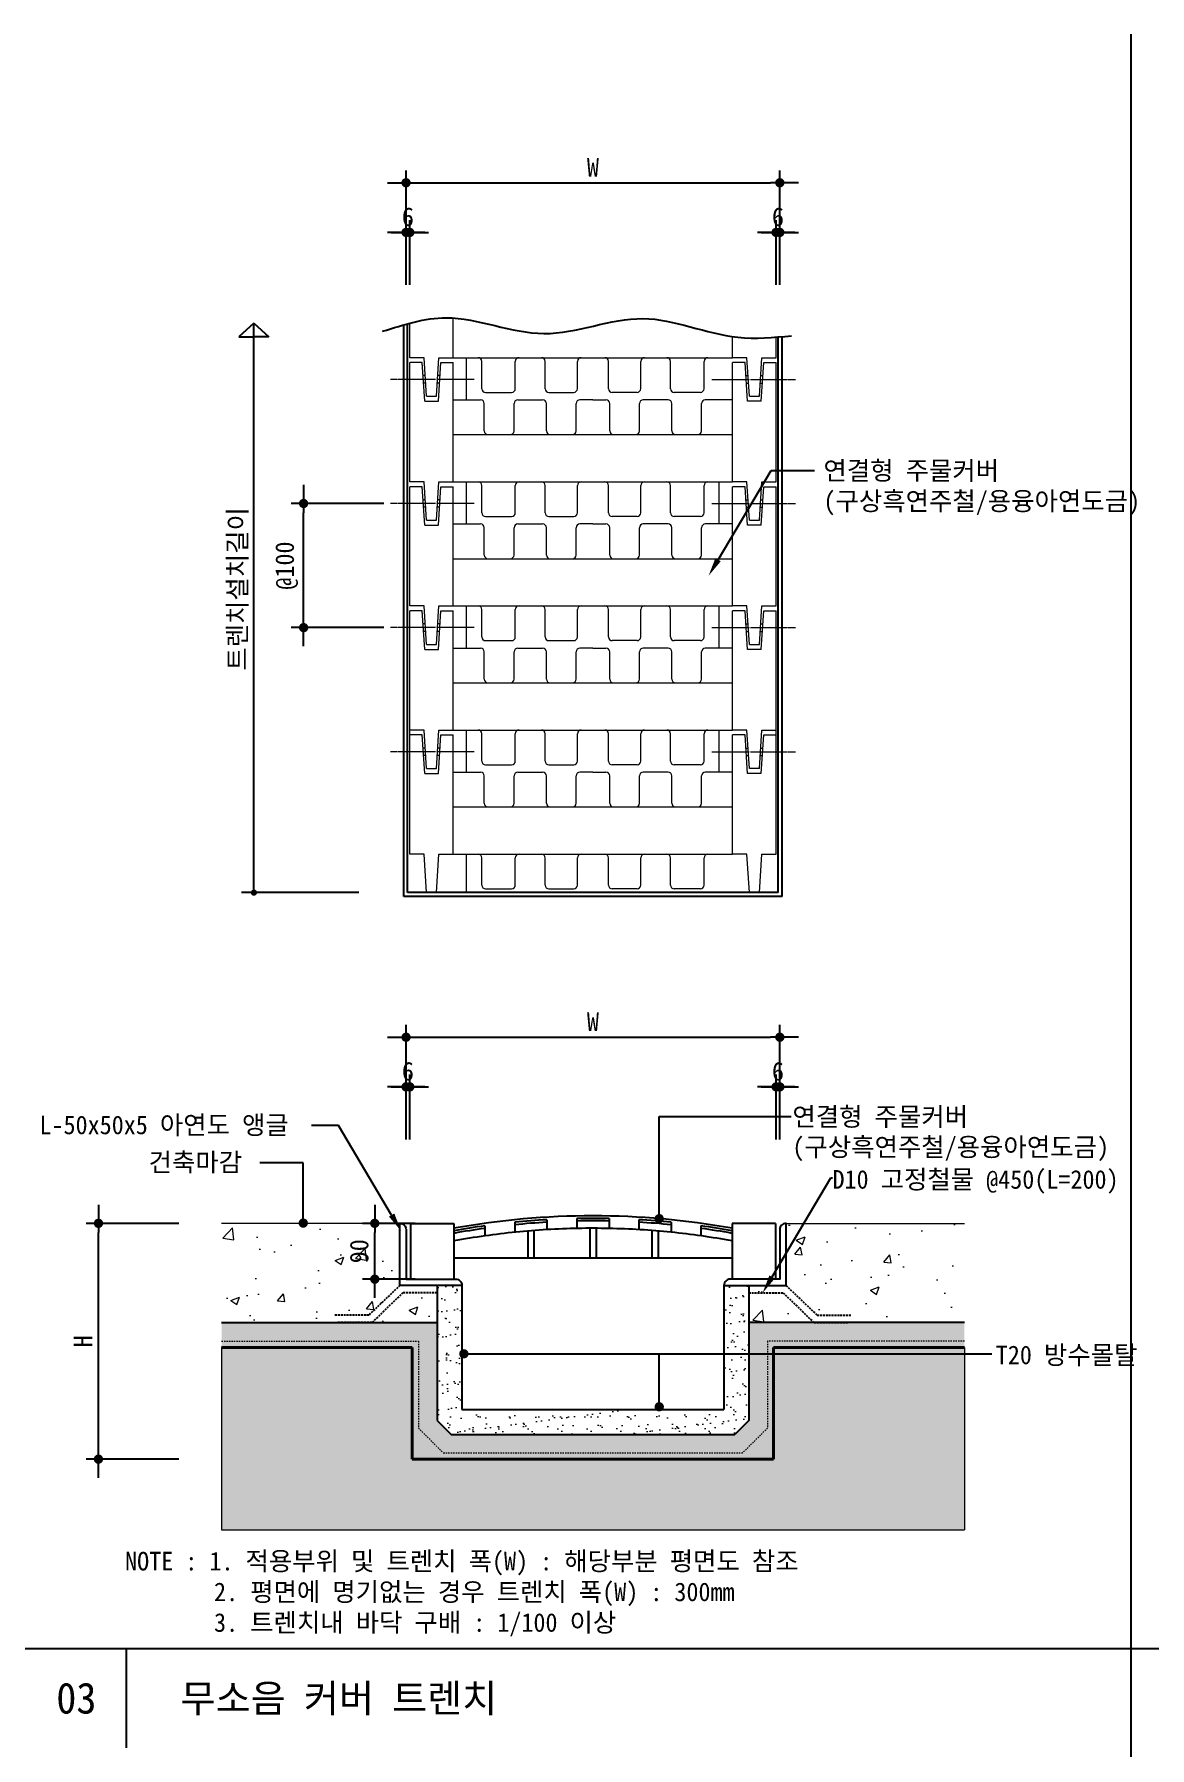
# Model space of a CAD drawing. Header units: millimetres. Extents: x 209 to 75467, y 6568 to 12199.
# Drawn here: x 3930 to 5726, y 9438 to 12199 of the extents above; entities that cross this region are included whole.
import ezdxf
from ezdxf.enums import TextEntityAlignment as Align

# ---------------------------------------------------------------- set-up
doc = ezdxf.new("R2010")
doc.units = ezdxf.units.MM
doc.header["$MEASUREMENT"] = 0
for name, pattern in [('CEN', [62, 60, -1, 0, -1]), ('HID', [2, 1.1, -0.9]), ('HIDDEN2', [0.1875, 0.125, -0.0625])]:
    doc.linetypes.add(name, pattern=pattern)
doc.layers.get('0').update_dxf_attribs({"linetype": 'CONTINUOUS'})
for name, color, linetype, lineweight in [('A-CNTL', 1, 'CEN', 15), ('A-CONC-LIN1', 2, 'CONTINUOUS', 40), ('A-CONC-LIN2', 7, 'CONTINUOUS', 25), ('A-CUTL', 7, 'CONTINUOUS', 25), ('A-DIMS', 7, 'CONTINUOUS', 25), ('A-ELEV-LIN2', 7, 'CONTINUOUS', 25), ('A-ELEV-LIN3', 8, 'CONTINUOUS', 18), ('A-MKXS-LEAD', 7, 'CONTINUOUS', 25), ('A-MKXS-TEXT1', 3, 'CONTINUOUS', 25), ('A-XXXX-FIN1', 255, 'CONTINUOUS', 18), ('A-XXXX-FIN3', 4, 'CONTINUOUS', 25), ('A-XXXX-HATC', 8, 'CONTINUOUS', 18), ('A-XXXX-STL', 3, 'CONTINUOUS', 25), ('A-XXXX-SYMB', 7, 'CONTINUOUS', 25), ('A-XXXX-WAT1', 9, 'HID', 20)]:
    doc.layers.add(name, color=color, linetype=linetype, lineweight=lineweight)
doc.layers.add('A-XXXX-NPLT', color=144, linetype='CONTINUOUS', lineweight=0, plot=False)
for name, color, linetype in [('A-XXXX-SOLD', 252, 'CONTINUOUS'), ('CA-ANNO-TEXT', 3, 'CONTINUOUS'), ('TABL', 7, 'CONTINUOUS')]:
    doc.layers.add(name, color=color, linetype=linetype)
doc.styles.add('HY울릉도L', font='H2GTRE.TTF')
doc.styles.add('돋움체', font='')
doc.styles.get('돋움체').set_extended_font_data('DotumChe')
doc.dimstyles.new('CDIM', dxfattribs={"dimtxt": 3, "dimasz": 1.5, "dimexe": 2, "dimexo": 1, "dimgap": 1, "dimtad": 1, "dimdec": 0, "dimrnd": 0.5, "dimzin": 0, "dimdsep": 32, "dimlunit": 6, "dimtxsty": 'HY울릉도L', "dimblk1": '_CIDOT', "dimblk2": '_CIDOT', "dimsah": 1, "dimcen": 5.5, "dimclrd": 2, "dimclre": 2, "dimclrt": 7, "dimadec": 0, "dimazin": 0, "dimtfac": 1, "dimtdec": 0, "dimtix": 1, "dimtmove": 2, "dimatfit": 1, "dimldrblk": '_CIDOT', "dimfxl": 1, "dimtolj": 1, "dimtzin": 0, "dimlwd": -1, "dimarcsym": 0})
pattern_1 = [(50, (-20018.76, 15099.33), (143.45204, -12.55043), [15, -165]), (355, (-20018.76, 15099.33), (-27.7503, 150.4384), [12, -132]), (100.45144, (-20006.8, 15098.28), (115.7018, 137.888), [12.748, -140.2284]), (46.1842, (-20018.76, 15139.33), (213.4483, -33.1039), [22.5, -247.5]), (96.6356, (-20000.97, 15136.57), (186.9324, 194.8237), [19.122, -210.3428]), (351.1842, (-20018.76, 15139.33), (186.9324, 194.8237), [18, -198]), (21, (-19998.76, 15129.33), (119.3814, -80.5238), [15, -165]), (326, (-19998.76, 15129.33), (48.6631, 145.03), [12, -132]), (71.45144, (-19988.81, 15122.62), (168.0445, 64.5062), [12.748, -140.2284]), (37.5, (-20018.76, 15099.327), (2.43197, 66.57877), [0, -130.4, 0, -134, 0, -132.5]), (7.5, (-20018.76, 15099.33), (52.6139, 78.88234), [0, -76.4, 0, -127.4, 0, -50.5]), (327.5, (-20063.36, 15099.327), (106.76449, -4.51097), [0, -50, 0, -156, 0, -207]), (317.5, (-20083.36, 15099.33), (116.63723, 20.021), [0, -65, 0, -103.6, 0, -147])]

# ---------------------------------------------------------------- blocks, each defined once
blk = doc.blocks.new('_CIDOT')
at = {"color": 0, "linetype": 'ByBlock'}
blk.add_line((2, 0), (-1, 0), dxfattribs=at)
at = {"color": 0, "linetype": 'ByBlock', "const_width": 0.5}
blk.add_lwpolyline([(-0.25, 0, 1), (0.25, 0, 1)], format="xyb", close=True, dxfattribs=at)
blk = doc.blocks.new('*D50')
at = {"layer": 'A-DIMS', "lineweight": -2, "transparency": 16777216}
for p, q in [((4528.7, 10418.1), (4528.7, 10522.7)), ((4534.7, 10418.1), (4534.7, 10522.7))]:
    blk.add_line(p, q, dxfattribs=at)
at = {"layer": 'A-DIMS', "transparency": 16777216}
for p, q in [((4513.7, 10502.7), (4498.7, 10502.7)), ((4528.7, 10502.7), (4534.7, 10502.7)), ((4549.7, 10502.7), (4564.7, 10502.7))]:
    blk.add_line(p, q, dxfattribs=at)
at = {"layer": 'A-DIMS', "transparency": 16777216, "xscale": 15, "yscale": 15, "zscale": 15, "rotation": 180}
blk.add_blockref('_CIDOT', (4534.7, 10502.7), dxfattribs=at)
at = {"layer": 'A-DIMS', "transparency": 16777216, "xscale": 15, "yscale": 15, "zscale": 15}
blk.add_blockref('_CIDOT', (4528.7, 10502.7), dxfattribs=at)
at = {"layer": 'A-DIMS', "color": 3, "transparency": 16777216, "insert": (4531.7, 10527.7), "char_height": 30, "attachment_point": 5, "style": '돋움체'}
blk.add_mtext('\\A1;6', dxfattribs=at)
blk = doc.blocks.new('*D51')
at = {"layer": 'A-DIMS', "lineweight": -2, "transparency": 16777216}
for p, q in [((4528.7, 10418.1), (4528.7, 10602.7)), ((5130.7, 10418.1), (5130.7, 10602.7))]:
    blk.add_line(p, q, dxfattribs=at)
at = {"layer": 'A-DIMS', "transparency": 16777216}
blk.add_line((4543.7, 10582.7), (5115.7, 10582.7), dxfattribs=at)
at = {"layer": 'A-DIMS', "transparency": 16777216, "xscale": 15, "yscale": 15, "zscale": 15, "rotation": 180}
blk.add_blockref('_CIDOT', (4528.7, 10582.7), dxfattribs=at)
at = {"layer": 'A-DIMS', "transparency": 16777216, "xscale": 15, "yscale": 15, "zscale": 15}
blk.add_blockref('_CIDOT', (5130.7, 10582.7), dxfattribs=at)
at = {"layer": 'A-DIMS', "color": 3, "transparency": 16777216, "insert": (4829.7, 10607.7), "char_height": 30, "attachment_point": 5, "style": '돋움체'}
blk.add_mtext('\\A1;W', dxfattribs=at)
blk = doc.blocks.new('*D52')
at = {"layer": 'A-DIMS', "lineweight": -2, "transparency": 16777216}
for p, q in [((5124.7, 10418.1), (5124.7, 10522.7)), ((5130.7, 10418.1), (5130.7, 10522.7))]:
    blk.add_line(p, q, dxfattribs=at)
at = {"layer": 'A-DIMS', "transparency": 16777216}
for p, q in [((5109.7, 10502.7), (5094.7, 10502.7)), ((5124.7, 10502.7), (5130.7, 10502.7)), ((5145.7, 10502.7), (5160.7, 10502.7))]:
    blk.add_line(p, q, dxfattribs=at)
at = {"layer": 'A-DIMS', "transparency": 16777216, "xscale": 15, "yscale": 15, "zscale": 15, "rotation": 180}
blk.add_blockref('_CIDOT', (5130.7, 10502.7), dxfattribs=at)
at = {"layer": 'A-DIMS', "transparency": 16777216, "xscale": 15, "yscale": 15, "zscale": 15}
blk.add_blockref('_CIDOT', (5124.7, 10502.7), dxfattribs=at)
at = {"layer": 'A-DIMS', "color": 3, "transparency": 16777216, "insert": (5127.7, 10527.7), "char_height": 30, "attachment_point": 5, "style": '돋움체'}
blk.add_mtext('\\A1;6', dxfattribs=at)
blk = doc.blocks.new('*D53')
at = {"layer": 'A-DIMS', "lineweight": -2, "transparency": 16777216}
for p, q in [((4162.5, 10282.8), (4013.3, 10282.8)), ((4162.5, 9902.8), (4013.3, 9902.8))]:
    blk.add_line(p, q, dxfattribs=at)
at = {"layer": 'A-DIMS', "transparency": 16777216}
blk.add_line((4033.3, 9917.8), (4033.3, 10267.8), dxfattribs=at)
at = {"layer": 'A-DIMS', "transparency": 16777216, "xscale": 15, "yscale": 15, "zscale": 15}
for p, rotation in [((4033.3, 10282.8), 90), ((4033.3, 9902.8), 270)]:
    blk.add_blockref('_CIDOT', p, dxfattribs=dict(at, rotation=rotation))
at = {"layer": 'A-DIMS', "color": 3, "transparency": 16777216, "insert": (4008.3, 10092.8), "char_height": 30, "attachment_point": 5, "rotation": 90, "style": '돋움체'}
blk.add_mtext('\\A1;H', dxfattribs=at)
blk = doc.blocks.new('*D54')
at = {"layer": 'A-DIMS', "transparency": 16777216}
for p, q in [((4513.7, 11879.5), (4498.7, 11879.5)), ((4528.7, 11879.5), (4534.7, 11879.5)), ((4549.7, 11879.5), (4564.7, 11879.5))]:
    blk.add_line(p, q, dxfattribs=at)
at = {"layer": 'A-DIMS', "lineweight": -2, "transparency": 16777216}
for p, q in [((4528.7, 11794.9), (4528.7, 11899.5)), ((4534.7, 11794.9), (4534.7, 11899.5))]:
    blk.add_line(p, q, dxfattribs=at)
at = {"layer": 'A-DIMS', "transparency": 16777216, "xscale": 15, "yscale": 15, "zscale": 15, "rotation": 180}
blk.add_blockref('_CIDOT', (4534.7, 11879.5), dxfattribs=at)
at = {"layer": 'A-DIMS', "transparency": 16777216, "xscale": 15, "yscale": 15, "zscale": 15}
blk.add_blockref('_CIDOT', (4528.7, 11879.5), dxfattribs=at)
at = {"layer": 'A-DIMS', "color": 3, "transparency": 16777216, "insert": (4531.7, 11904.6), "char_height": 30, "attachment_point": 5, "style": '돋움체'}
blk.add_mtext('\\A1;6', dxfattribs=at)
blk = doc.blocks.new('*D55')
at = {"layer": 'A-DIMS', "lineweight": -2, "transparency": 16777216}
for p, q in [((4528.7, 11794.9), (4528.7, 11979.5)), ((5130.7, 11794.9), (5130.7, 11979.5))]:
    blk.add_line(p, q, dxfattribs=at)
at = {"layer": 'A-DIMS', "transparency": 16777216}
blk.add_line((4543.7, 11959.5), (5115.7, 11959.5), dxfattribs=at)
at = {"layer": 'A-DIMS', "transparency": 16777216, "xscale": 15, "yscale": 15, "zscale": 15, "rotation": 180}
blk.add_blockref('_CIDOT', (4528.7, 11959.5), dxfattribs=at)
at = {"layer": 'A-DIMS', "transparency": 16777216, "xscale": 15, "yscale": 15, "zscale": 15}
blk.add_blockref('_CIDOT', (5130.7, 11959.5), dxfattribs=at)
at = {"layer": 'A-DIMS', "color": 3, "transparency": 16777216, "insert": (4829.7, 11984.6), "char_height": 30, "attachment_point": 5, "style": '돋움체'}
blk.add_mtext('\\A1;W', dxfattribs=at)
blk = doc.blocks.new('*D56')
at = {"layer": 'A-DIMS', "transparency": 16777216}
for p, q in [((5109.7, 11879.5), (5094.7, 11879.5)), ((5124.7, 11879.5), (5130.7, 11879.5)), ((5145.7, 11879.5), (5160.7, 11879.5))]:
    blk.add_line(p, q, dxfattribs=at)
at = {"layer": 'A-DIMS', "lineweight": -2, "transparency": 16777216}
for p, q in [((5124.7, 11794.9), (5124.7, 11899.5)), ((5130.7, 11794.9), (5130.7, 11899.5))]:
    blk.add_line(p, q, dxfattribs=at)
at = {"layer": 'A-DIMS', "transparency": 16777216, "xscale": 15, "yscale": 15, "zscale": 15, "rotation": 180}
blk.add_blockref('_CIDOT', (5130.7, 11879.5), dxfattribs=at)
at = {"layer": 'A-DIMS', "transparency": 16777216, "xscale": 15, "yscale": 15, "zscale": 15}
blk.add_blockref('_CIDOT', (5124.7, 11879.5), dxfattribs=at)
at = {"layer": 'A-DIMS', "color": 3, "transparency": 16777216, "insert": (5127.7, 11904.6), "char_height": 30, "attachment_point": 5, "style": '돋움체'}
blk.add_mtext('\\A1;6', dxfattribs=at)
blk = doc.blocks.new('*D57')
at = {"layer": 'A-DIMS', "lineweight": -2, "transparency": 16777216}
for p, q in [((4492.9, 11442.7), (4343.7, 11442.7)), ((4492.9, 11242.7), (4343.7, 11242.7))]:
    blk.add_line(p, q, dxfattribs=at)
at = {"layer": 'A-DIMS', "transparency": 16777216}
blk.add_line((4363.7, 11257.7), (4363.7, 11427.7), dxfattribs=at)
at = {"layer": 'A-DIMS', "transparency": 16777216, "xscale": 15, "yscale": 15, "zscale": 15}
for p, rotation in [((4363.7, 11442.7), 90), ((4363.7, 11242.7), 270)]:
    blk.add_blockref('_CIDOT', p, dxfattribs=dict(at, rotation=rotation))
at = {"layer": 'A-DIMS', "color": 3, "transparency": 16777216, "insert": (4336.4, 11342.7), "char_height": 30, "attachment_point": 5, "rotation": 90, "style": '돋움체'}
blk.add_mtext('\\A1;@100', dxfattribs=at)
blk = doc.blocks.new('_DOT')
at = {"color": 0, "linetype": 'ByBlock'}
blk.add_line((-0.5, 0), (-1, 0), dxfattribs=at)
at = {"color": 0, "linetype": 'ByBlock', "const_width": 0.5}
blk.add_lwpolyline([(-0.25, 0, 1), (0.25, 0, 1)], format="xyb", close=True, dxfattribs=at)
blk = doc.blocks.new('*D58')
at = {"layer": 'A-DIMS', "lineweight": -2, "transparency": 16777216}
for p, q in [((4543.4, 10282.8), (4458.3, 10282.8)), ((4543.4, 10192.8), (4458.3, 10192.8))]:
    blk.add_line(p, q, dxfattribs=at)
at = {"layer": 'A-DIMS', "transparency": 16777216}
blk.add_line((4478.3, 10207.8), (4478.3, 10267.8), dxfattribs=at)
at = {"layer": 'A-DIMS', "transparency": 16777216, "xscale": 15, "yscale": 15, "zscale": 15}
for p, rotation in [((4478.3, 10282.8), 90), ((4478.3, 10192.8), 270)]:
    blk.add_blockref('_CIDOT', p, dxfattribs=dict(at, rotation=rotation))
at = {"layer": 'A-DIMS', "color": 3, "transparency": 16777216, "insert": (4453.3, 10237.8), "char_height": 30, "attachment_point": 5, "rotation": 90, "style": '돋움체'}
blk.add_mtext('\\A1;90', dxfattribs=at)

msp = doc.modelspace()

# ---------------------------------------------------------------- hatches: boundary and pattern name
at = {"layer": 'A-XXXX-HATC', "ltscale": 2}
h = msp.add_hatch(dxfattribs=at)
h.set_pattern_fill('AR-CONC', color=256, scale=20)
h.set_pattern_definition(pattern_1)
h.paths.add_polyline_path([(4231.5, 10282.8), (4231.5, 10122.8), (4578.7, 10122.8), (4578.7, 10182.8), (4518.7, 10182.8), (4518.7, 10282.8)])
h = msp.add_hatch(dxfattribs=at)
h.set_pattern_fill('AR-CONC', color=256, scale=20)
h.set_pattern_definition(pattern_1)
h.paths.add_polyline_path([(5427.9, 10282.8), (5427.9, 10122.8), (5080.7, 10122.8), (5080.7, 10182.8), (5140.7, 10182.8), (5140.7, 10282.8)])
at = {"layer": 'A-XXXX-HATC', "linetype": 'ByBlock'}
h = msp.add_hatch(dxfattribs=at)
h.set_pattern_fill('AR-SAND', color=256, scale=0.6, style=0)
h.set_pattern_definition([(37.5, (-341821.61, 117003.315), (-0.9600188, 29.3647942), [0, -23.1648, 0, -25.908, 0, -24.765]), (7.5, (-341821.61, 117003.315), (26.971397, 43.009506), [0, -12.4968, 0, -20.8788, 0, -8.001]), (327.5, (-341840.354, 117003.315), (47.4595422, 0.086231), [0, -7.62, 0, -27.432, 0, -35.814]), (317.5, (-341840.354, 117003.315), (45.813387, 13.3757594), [0, -3.81, 0, -17.9832, 0, -20.574])])
h.paths.add_polyline_path([(4578.7, 10182.8), (4618.7, 10182.8), (4618.7, 9982.8), (5040.7, 9982.8), (5040.7, 10182.8), (5080.7, 10182.8), (5080.7, 9965.2), (5058.3, 9942.8), (4601.2, 9942.8), (4578.7, 9965.2)])
h = msp.add_hatch(dxfattribs=at)
h.set_pattern_fill('AR-SAND', color=256, scale=0.6, style=0)
h.set_pattern_definition([(37.5, (-342426.45, 117003.315), (-0.9600188, 29.3647942), [0, -23.1648, 0, -25.908, 0, -24.765]), (7.5, (-342426.45, 117003.315), (26.971397, 43.009506), [0, -12.4968, 0, -20.8788, 0, -8.001]), (327.5, (-342445.194, 117003.315), (47.4595422, 0.086231), [0, -7.62, 0, -27.432, 0, -35.814]), (317.5, (-342445.194, 117003.315), (45.813387, 13.3757594), [0, -3.81, 0, -17.9832, 0, -20.574])])
h.paths.add_polyline_path([(5427.9, 10082.8), (5427.9, 10122.8), (5080.7, 10122.8), (5080.7, 9965.2), (5058.3, 9942.8), (4601.2, 9942.8), (4578.7, 9965.2), (4578.7, 10122.8), (4231.5, 10122.8), (4231.5, 10082.8), (4538.7, 10082.8), (4538.7, 9902.8), (5120.7, 9902.8), (5120.7, 10082.8)])
at = {"layer": 'A-XXXX-SOLD'}
msp.add_hatch(color=256, dxfattribs=at).paths.add_polyline_path([(5120.7, 10082.8), (5120.7, 9902.8), (4538.7, 9902.8), (4538.7, 10082.8), (4231.5, 10082.8), (4231.5, 9788.8), (5427.9, 9788.8), (5427.9, 10082.8)])

# ---------------------------------------------------------------- linework, layer by layer
at = {"layer": 'A-CNTL'}
for p, q in [((4638.3, 11642.7), (4503.5, 11642.7)), ((5021.2, 11642.7), (5156, 11642.7)), ((4638.3, 11442.7), (4503.5, 11442.7)), ((5021.2, 11442.7), (5156, 11442.7)), ((4638.3, 11242.7), (4503.5, 11242.7)), ((5021.2, 11242.7), (5156, 11242.7)), ((4638.3, 11042.7), (4503.5, 11042.7)), ((5021.2, 11042.7), (5156, 11042.7))]:
    msp.add_line(p, q, dxfattribs=at)
at = {"layer": 'A-CONC-LIN1'}
for p, q in [((4231.5, 10082.8), (4538.7, 10082.8)), ((4538.7, 10082.8), (4538.7, 9902.8)), ((5427.9, 10082.8), (5120.7, 10082.8)), ((5120.7, 10082.8), (5120.7, 9902.8)), ((4538.7, 9902.8), (5120.7, 9902.8))]:
    msp.add_line(p, q, dxfattribs=at)
at = {"layer": 'A-CONC-LIN2'}
for p, q in [((4578.7, 10182.8), (4578.7, 9965.2)), ((5080.7, 10182.8), (5080.7, 9965.2)), ((4231.5, 10122.8), (4578.7, 10122.8)), ((5427.9, 10122.8), (5080.7, 10122.8)), ((4578.7, 9965.2), (4601.2, 9942.8)), ((4601.2, 9942.8), (5058.3, 9942.8)), ((5080.7, 9965.2), (5058.3, 9942.8))]:
    msp.add_line(p, q, dxfattribs=at)
at = {"layer": 'A-CUTL', "ltscale": 2}
msp.add_spline([(4490.9, 11720.2), (4593.1, 11741.9), (4750.6, 11716.6), (4910.1, 11740.7), (5062.9, 11710.6), (5149.4, 11713)], degree=3, dxfattribs=at)
at = {"layer": 'A-DIMS'}
for p, q in [((4283.7, 11733.3), (4259.6, 11711.4)), ((4259.6, 11711.4), (4283.7, 11711.4)), ((4283.7, 10825.7), (4283.7, 11733.3)), ((4283.7, 11733.3), (4307.7, 11711.4)), ((4307.7, 11711.4), (4283.7, 11711.4)), ((4452.9, 10815.7), (4263.7, 10815.7))]:
    msp.add_line(p, q, dxfattribs=at)
at = {"layer": 'A-ELEV-LIN2'}
for p, q in [((4525.2, 10809.7), (4525.2, 11730.7)), ((4531.2, 10815.7), (4531.2, 11732.4)), ((5128.2, 10815.7), (5128.2, 11711.1)), ((5134.2, 10809.7), (5134.2, 11711.6)), ((5134.2, 10809.7), (4525.2, 10809.7)), ((5128.2, 10815.7), (4531.2, 10815.7))]:
    msp.add_line(p, q, dxfattribs=at)
at = {"layer": 'A-ELEV-LIN3'}
for p, q in [((4604.7, 11677.7), (4604.7, 11741.5)), ((4534.7, 11677.7), (4534.7, 11733.3)), ((5054.7, 11677.7), (5054.7, 11711.6)), ((5124.7, 11677.7), (5124.7, 11710.8)), ((4557.7, 11677.7), (4534.7, 11677.7)), ((4534.7, 11477.7), (4534.7, 11669.7)), ((4554.7, 11669.7), (4534.7, 11669.7)), ((4558.7, 11607.7), (4554.7, 11669.7)), ((4561.7, 11615.7), (4557.7, 11677.7)), ((4577.7, 11615.7), (4581.7, 11677.7)), ((4580.7, 11607.7), (4584.7, 11669.7)), ((4581.7, 11677.7), (4604.7, 11677.7)), ((4584.7, 11669.7), (4604.7, 11669.7)), ((4604.7, 11677.7), (5054.7, 11677.7)), ((4604.7, 11477.7), (4604.7, 11669.7)), ((4626.2, 11609.7), (4626.2, 11677.7)), ((4650.7, 11627.7), (4650.7, 11671.7)), ((4704.7, 11627.7), (4704.7, 11671.7)), ((4752.7, 11627.7), (4752.7, 11671.7)), ((4804.7, 11627.7), (4804.7, 11671.7)), ((4854.7, 11627.7), (4854.7, 11671.7)), ((4906.7, 11627.7), (4906.7, 11671.7)), ((4954.7, 11627.7), (4954.7, 11671.7)), ((5008.7, 11627.7), (5008.7, 11671.7)), ((5077.7, 11677.7), (5054.7, 11677.7)), ((5054.7, 11477.7), (5054.7, 11669.7)), ((5074.7, 11669.7), (5054.7, 11669.7)), ((5078.7, 11607.7), (5074.7, 11669.7)), ((5081.7, 11615.7), (5077.7, 11677.7)), ((5097.7, 11615.7), (5101.7, 11677.7)), ((5100.7, 11607.7), (5104.7, 11669.7)), ((5101.7, 11677.7), (5124.7, 11677.7)), ((5104.7, 11669.7), (5124.7, 11669.7)), ((5124.7, 11477.7), (5124.7, 11669.7)), ((4559.6, 11648.7), (4556.1, 11648.7)), ((4560.4, 11636.7), (4556.9, 11636.7)), ((4582.6, 11636.7), (4579.1, 11636.7)), ((4583.4, 11648.7), (4579.9, 11648.7)), ((5076.1, 11648.7), (5079.6, 11648.7)), ((5076.9, 11636.7), (5080.4, 11636.7)), ((5099.1, 11636.7), (5102.6, 11636.7)), ((5099.9, 11648.7), (5103.4, 11648.7)), ((4558.7, 11607.7), (4580.7, 11607.7)), ((4561.7, 11615.7), (4577.7, 11615.7)), ((4604.7, 11609.7), (4648.7, 11609.7)), ((4654.7, 11559.7), (4654.7, 11603.7)), ((4656.7, 11621.7), (4698.7, 11621.7)), ((4702.7, 11559.7), (4702.7, 11603.7)), ((4708.7, 11609.7), (4748.7, 11609.7)), ((4754.7, 11559.7), (4754.7, 11603.7)), ((4758.7, 11621.7), (4798.7, 11621.7)), ((4802.7, 11559.7), (4802.7, 11603.7)), ((4829.7, 11609.7), (4808.7, 11609.7)), ((4829.7, 11609.7), (4850.7, 11609.7)), ((4856.7, 11559.7), (4856.7, 11603.7)), ((4900.7, 11621.7), (4860.7, 11621.7)), ((4904.7, 11559.7), (4904.7, 11603.7)), ((4950.7, 11609.7), (4910.7, 11609.7)), ((4956.7, 11559.7), (4956.7, 11603.7)), ((5002.7, 11621.7), (4960.7, 11621.7)), ((5004.7, 11559.7), (5004.7, 11603.7)), ((5054.7, 11609.7), (5010.7, 11609.7)), ((5100.7, 11607.7), (5078.7, 11607.7)), ((5081.7, 11615.7), (5097.7, 11615.7)), ((4604.7, 11553.7), (5054.7, 11553.7)), ((4557.7, 11477.7), (4534.7, 11477.7)), ((4554.7, 11469.7), (4534.7, 11469.7)), ((4534.7, 11277.7), (4534.7, 11469.7)), ((4558.7, 11407.7), (4554.7, 11469.7)), ((4561.7, 11415.7), (4557.7, 11477.7)), ((4577.7, 11415.7), (4581.7, 11477.7)), ((4580.7, 11407.7), (4584.7, 11469.7)), ((4581.7, 11477.7), (4604.7, 11477.7)), ((4584.7, 11469.7), (4604.7, 11469.7)), ((4604.7, 11477.7), (5054.7, 11477.7)), ((4604.7, 11277.7), (4604.7, 11469.7)), ((4626.2, 11409.7), (4626.2, 11477.7)), ((4650.7, 11427.7), (4650.7, 11471.7)), ((4704.7, 11427.7), (4704.7, 11471.7)), ((4752.7, 11427.7), (4752.7, 11471.7)), ((4804.7, 11427.7), (4804.7, 11471.7)), ((4854.7, 11427.7), (4854.7, 11471.7)), ((4906.7, 11427.7), (4906.7, 11471.7)), ((4954.7, 11427.7), (4954.7, 11471.7)), ((5008.7, 11427.7), (5008.7, 11471.7)), ((5033.2, 11409.7), (5033.2, 11477.7)), ((5077.7, 11477.7), (5054.7, 11477.7)), ((5074.7, 11469.7), (5054.7, 11469.7)), ((5054.7, 11277.7), (5054.7, 11469.7)), ((5078.7, 11407.7), (5074.7, 11469.7)), ((5081.7, 11415.7), (5077.7, 11477.7)), ((5097.7, 11415.7), (5101.7, 11477.7)), ((5100.7, 11407.7), (5104.7, 11469.7)), ((5101.7, 11477.7), (5124.7, 11477.7)), ((5104.7, 11469.7), (5124.7, 11469.7)), ((5124.7, 11277.7), (5124.7, 11469.7)), ((4559.6, 11448.7), (4556.1, 11448.7)), ((4560.4, 11436.7), (4556.9, 11436.7)), ((4582.6, 11436.7), (4579.1, 11436.7)), ((4583.4, 11448.7), (4579.9, 11448.7)), ((5076.1, 11448.7), (5079.6, 11448.7)), ((5076.9, 11436.7), (5080.4, 11436.7)), ((5099.1, 11436.7), (5102.6, 11436.7)), ((5099.9, 11448.7), (5103.4, 11448.7)), ((4558.7, 11407.7), (4580.7, 11407.7)), ((4561.7, 11415.7), (4577.7, 11415.7)), ((4604.7, 11409.7), (4648.7, 11409.7)), ((4654.7, 11359.7), (4654.7, 11403.7)), ((4656.7, 11421.7), (4698.7, 11421.7)), ((4702.7, 11359.7), (4702.7, 11403.7)), ((4708.7, 11409.7), (4748.7, 11409.7)), ((4754.7, 11359.7), (4754.7, 11403.7)), ((4758.7, 11421.7), (4798.7, 11421.7)), ((4802.7, 11359.7), (4802.7, 11403.7)), ((4829.7, 11409.7), (4808.7, 11409.7)), ((4829.7, 11409.7), (4850.7, 11409.7)), ((4856.7, 11359.7), (4856.7, 11403.7)), ((4900.7, 11421.7), (4860.7, 11421.7)), ((4904.7, 11359.7), (4904.7, 11403.7)), ((4950.7, 11409.7), (4910.7, 11409.7)), ((4956.7, 11359.7), (4956.7, 11403.7)), ((5002.7, 11421.7), (4960.7, 11421.7)), ((5004.7, 11359.7), (5004.7, 11403.7)), ((5054.7, 11409.7), (5010.7, 11409.7)), ((5100.7, 11407.7), (5078.7, 11407.7)), ((5081.7, 11415.7), (5097.7, 11415.7)), ((4604.7, 11353.7), (5054.7, 11353.7)), ((4557.7, 11277.7), (4534.7, 11277.7)), ((4554.7, 11269.7), (4534.7, 11269.7)), ((4534.7, 10877.7), (4534.7, 11269.7)), ((4558.7, 11207.7), (4554.7, 11269.7)), ((4561.7, 11215.7), (4557.7, 11277.7)), ((4577.7, 11215.7), (4581.7, 11277.7)), ((4580.7, 11207.7), (4584.7, 11269.7)), ((4581.7, 11277.7), (4604.7, 11277.7)), ((4584.7, 11269.7), (4604.7, 11269.7)), ((4604.7, 11277.7), (5054.7, 11277.7)), ((4604.7, 11077.7), (4604.7, 11269.7)), ((4626.2, 11209.7), (4626.2, 11277.7)), ((4650.7, 11227.7), (4650.7, 11271.7)), ((4704.7, 11227.7), (4704.7, 11271.7)), ((4752.7, 11227.7), (4752.7, 11271.7)), ((4804.7, 11227.7), (4804.7, 11271.7)), ((4854.7, 11227.7), (4854.7, 11271.7)), ((4906.7, 11227.7), (4906.7, 11271.7)), ((4954.7, 11227.7), (4954.7, 11271.7)), ((5008.7, 11227.7), (5008.7, 11271.7)), ((5033.2, 11209.7), (5033.2, 11277.7)), ((5077.7, 11277.7), (5054.7, 11277.7)), ((5074.7, 11269.7), (5054.7, 11269.7)), ((5054.7, 11077.7), (5054.7, 11269.7)), ((5078.7, 11207.7), (5074.7, 11269.7)), ((5081.7, 11215.7), (5077.7, 11277.7)), ((5097.7, 11215.7), (5101.7, 11277.7)), ((5100.7, 11207.7), (5104.7, 11269.7)), ((5101.7, 11277.7), (5124.7, 11277.7)), ((5104.7, 11269.7), (5124.7, 11269.7)), ((5124.7, 10877.7), (5124.7, 11269.7)), ((4559.6, 11248.7), (4556.1, 11248.7)), ((4583.4, 11248.7), (4579.9, 11248.7)), ((5076.1, 11248.7), (5079.6, 11248.7)), ((5099.9, 11248.7), (5103.4, 11248.7)), ((4560.4, 11236.7), (4556.9, 11236.7)), ((4561.7, 11215.7), (4577.7, 11215.7)), ((4582.6, 11236.7), (4579.1, 11236.7)), ((4604.7, 11209.7), (4648.7, 11209.7)), ((4656.7, 11221.7), (4698.7, 11221.7)), ((4708.7, 11209.7), (4748.7, 11209.7)), ((4758.7, 11221.7), (4798.7, 11221.7)), ((4829.7, 11209.7), (4808.7, 11209.7)), ((4829.7, 11209.7), (4850.7, 11209.7)), ((4900.7, 11221.7), (4860.7, 11221.7)), ((4950.7, 11209.7), (4910.7, 11209.7)), ((5002.7, 11221.7), (4960.7, 11221.7)), ((5054.7, 11209.7), (5010.7, 11209.7)), ((5076.9, 11236.7), (5080.4, 11236.7)), ((5081.7, 11215.7), (5097.7, 11215.7)), ((5099.1, 11236.7), (5102.6, 11236.7)), ((4558.7, 11207.7), (4580.7, 11207.7)), ((4654.7, 11159.7), (4654.7, 11203.7)), ((4702.7, 11159.7), (4702.7, 11203.7)), ((4754.7, 11159.7), (4754.7, 11203.7)), ((4802.7, 11159.7), (4802.7, 11203.7)), ((4856.7, 11159.7), (4856.7, 11203.7)), ((4904.7, 11159.7), (4904.7, 11203.7)), ((4956.7, 11159.7), (4956.7, 11203.7)), ((5004.7, 11159.7), (5004.7, 11203.7)), ((5100.7, 11207.7), (5078.7, 11207.7)), ((4604.7, 11153.7), (5054.7, 11153.7)), ((4557.7, 11077.7), (4534.7, 11077.7)), ((4561.7, 11015.7), (4557.7, 11077.7)), ((4577.7, 11015.7), (4581.7, 11077.7)), ((4581.7, 11077.7), (4604.7, 11077.7)), ((4604.7, 11077.7), (5054.7, 11077.7)), ((4626.2, 11009.7), (4626.2, 11077.7)), ((4650.7, 11027.7), (4650.7, 11071.7)), ((4704.7, 11027.7), (4704.7, 11071.7)), ((4752.7, 11027.7), (4752.7, 11071.7)), ((4804.7, 11027.7), (4804.7, 11071.7)), ((4854.7, 11027.7), (4854.7, 11071.7)), ((4906.7, 11027.7), (4906.7, 11071.7)), ((4954.7, 11027.7), (4954.7, 11071.7)), ((5008.7, 11027.7), (5008.7, 11071.7)), ((5033.2, 11009.7), (5033.2, 11077.7)), ((5077.7, 11077.7), (5054.7, 11077.7)), ((5081.7, 11015.7), (5077.7, 11077.7)), ((5097.7, 11015.7), (5101.7, 11077.7)), ((5101.7, 11077.7), (5124.7, 11077.7)), ((4554.7, 11069.7), (4534.7, 11069.7)), ((4558.7, 11007.7), (4554.7, 11069.7)), ((4559.6, 11048.7), (4556.1, 11048.7)), ((4583.4, 11048.7), (4579.9, 11048.7)), ((4580.7, 11007.7), (4584.7, 11069.7)), ((4584.7, 11069.7), (4604.7, 11069.7)), ((4604.7, 10877.7), (4604.7, 11069.7)), ((5054.7, 10877.7), (5054.7, 11069.7)), ((5074.7, 11069.7), (5054.7, 11069.7)), ((5078.7, 11007.7), (5074.7, 11069.7)), ((5076.1, 11048.7), (5079.6, 11048.7)), ((5099.9, 11048.7), (5103.4, 11048.7)), ((5100.7, 11007.7), (5104.7, 11069.7)), ((5104.7, 11069.7), (5124.7, 11069.7)), ((4560.4, 11036.7), (4556.9, 11036.7)), ((4582.6, 11036.7), (4579.1, 11036.7)), ((4656.7, 11021.7), (4698.7, 11021.7)), ((4758.7, 11021.7), (4798.7, 11021.7)), ((4900.7, 11021.7), (4860.7, 11021.7)), ((5002.7, 11021.7), (4960.7, 11021.7)), ((5076.9, 11036.7), (5080.4, 11036.7)), ((5099.1, 11036.7), (5102.6, 11036.7)), ((4558.7, 11007.7), (4580.7, 11007.7)), ((4561.7, 11015.7), (4577.7, 11015.7)), ((4604.7, 11009.7), (4648.7, 11009.7)), ((4654.7, 10959.7), (4654.7, 11003.7)), ((4702.7, 10959.7), (4702.7, 11003.7)), ((4708.7, 11009.7), (4748.7, 11009.7)), ((4754.7, 10959.7), (4754.7, 11003.7)), ((4802.7, 10959.7), (4802.7, 11003.7)), ((4829.7, 11009.7), (4808.7, 11009.7)), ((4829.7, 11009.7), (4850.7, 11009.7)), ((4856.7, 10959.7), (4856.7, 11003.7)), ((4904.7, 10959.7), (4904.7, 11003.7)), ((4950.7, 11009.7), (4910.7, 11009.7)), ((4956.7, 10959.7), (4956.7, 11003.7)), ((5004.7, 10959.7), (5004.7, 11003.7)), ((5054.7, 11009.7), (5010.7, 11009.7)), ((5100.7, 11007.7), (5078.7, 11007.7)), ((5097.7, 11015.7), (5081.7, 11015.7)), ((4604.7, 10953.7), (5054.7, 10953.7)), ((4557.7, 10877.7), (4534.7, 10877.7)), ((4561.7, 10815.7), (4557.7, 10877.7)), ((4577.7, 10815.7), (4581.7, 10877.7)), ((4581.7, 10877.7), (4604.7, 10877.7)), ((4604.7, 10877.7), (5054.7, 10877.7)), ((4626.2, 10815.7), (4626.2, 10877.7)), ((4650.7, 10827.7), (4650.7, 10871.7)), ((4704.7, 10827.7), (4704.7, 10871.7)), ((4752.7, 10827.7), (4752.7, 10871.7)), ((4804.7, 10827.7), (4804.7, 10871.7)), ((4854.7, 10827.7), (4854.7, 10871.7)), ((4906.7, 10827.7), (4906.7, 10871.7)), ((4954.7, 10827.7), (4954.7, 10871.7)), ((5008.7, 10827.7), (5008.7, 10871.7)), ((5077.7, 10877.7), (5054.7, 10877.7)), ((5081.7, 10815.7), (5077.7, 10877.7)), ((5097.7, 10815.7), (5101.7, 10877.7)), ((5101.7, 10877.7), (5124.7, 10877.7)), ((4577.7, 10815.7), (4561.7, 10815.7)), ((4656.7, 10821.7), (4698.7, 10821.7)), ((4758.7, 10821.7), (4798.7, 10821.7)), ((4900.7, 10821.7), (4860.7, 10821.7)), ((5002.7, 10821.7), (4960.7, 10821.7)), ((5081.7, 10815.7), (5097.7, 10815.7))]:
    msp.add_line(p, q, dxfattribs=at)
for centre, start, end in [((4644.7, 11671.7), 0, 90), ((4710.7, 11671.7), 90, 180), ((4746.7, 11671.7), 0, 90), ((4810.7, 11671.7), 90, 180), ((4848.7, 11671.7), 0, 90), ((4912.7, 11671.7), 90, 180), ((4948.7, 11671.7), 0, 90), ((5014.7, 11671.7), 90, 180), ((4656.7, 11627.7), 180, 270), ((4698.7, 11627.7), 270, 0), ((4758.7, 11627.7), 180, 270), ((4798.7, 11627.7), 270, 0), ((4860.7, 11627.7), 180, 270), ((4900.7, 11627.7), 270, 0), ((4960.7, 11627.7), 180, 270), ((5002.7, 11627.7), 270, 0), ((4648.7, 11603.7), 0, 90), ((4708.7, 11603.7), 90, 180), ((4748.7, 11603.7), 0, 90), ((4808.7, 11603.7), 90, 180), ((4850.7, 11603.7), 0, 90), ((4910.7, 11603.7), 90, 180), ((4950.7, 11603.7), 0, 90), ((5010.7, 11603.7), 90, 180), ((4660.7, 11559.7), 180, 270), ((4696.7, 11559.7), 270, 0), ((4760.7, 11559.7), 180, 270), ((4796.7, 11559.7), 270, 0), ((4862.7, 11559.7), 180, 270), ((4898.7, 11559.7), 270, 0), ((4962.7, 11559.7), 180, 270), ((4998.7, 11559.7), 270, 0), ((4644.7, 11471.7), 0, 90), ((4710.7, 11471.7), 90, 180), ((4746.7, 11471.7), 0, 90), ((4810.7, 11471.7), 90, 180), ((4848.7, 11471.7), 0, 90), ((4912.7, 11471.7), 90, 180), ((4948.7, 11471.7), 0, 90), ((5014.7, 11471.7), 90, 180), ((4648.7, 11403.7), 0, 90), ((4656.7, 11427.7), 180, 270), ((4698.7, 11427.7), 270, 0), ((4708.7, 11403.7), 90, 180), ((4748.7, 11403.7), 0, 90), ((4758.7, 11427.7), 180, 270), ((4798.7, 11427.7), 270, 0), ((4808.7, 11403.7), 90, 180), ((4850.7, 11403.7), 0, 90), ((4860.7, 11427.7), 180, 270), ((4900.7, 11427.7), 270, 0), ((4910.7, 11403.7), 90, 180), ((4950.7, 11403.7), 0, 90), ((4960.7, 11427.7), 180, 270), ((5002.7, 11427.7), 270, 0), ((5010.7, 11403.7), 90, 180), ((4660.7, 11359.7), 180, 270), ((4696.7, 11359.7), 270, 0), ((4760.7, 11359.7), 180, 270), ((4796.7, 11359.7), 270, 0), ((4862.7, 11359.7), 180, 270), ((4898.7, 11359.7), 270, 0), ((4962.7, 11359.7), 180, 270), ((4998.7, 11359.7), 270, 0), ((4644.7, 11271.7), 0, 90), ((4710.7, 11271.7), 90, 180), ((4746.7, 11271.7), 0, 90), ((4810.7, 11271.7), 90, 180), ((4848.7, 11271.7), 0, 90), ((4912.7, 11271.7), 90, 180), ((4948.7, 11271.7), 0, 90), ((5014.7, 11271.7), 90, 180), ((4648.7, 11203.7), 0, 90), ((4656.7, 11227.7), 180, 270), ((4698.7, 11227.7), 270, 0), ((4708.7, 11203.7), 90, 180), ((4748.7, 11203.7), 0, 90), ((4758.7, 11227.7), 180, 270), ((4798.7, 11227.7), 270, 0), ((4808.7, 11203.7), 90, 180), ((4850.7, 11203.7), 0, 90), ((4860.7, 11227.7), 180, 270), ((4900.7, 11227.7), 270, 0), ((4910.7, 11203.7), 90, 180), ((4950.7, 11203.7), 0, 90), ((4960.7, 11227.7), 180, 270), ((5002.7, 11227.7), 270, 0), ((5010.7, 11203.7), 90, 180), ((4660.7, 11159.7), 180, 270), ((4696.7, 11159.7), 270, 0), ((4760.7, 11159.7), 180, 270), ((4796.7, 11159.7), 270, 0), ((4862.7, 11159.7), 180, 270), ((4898.7, 11159.7), 270, 0), ((4962.7, 11159.7), 180, 270), ((4998.7, 11159.7), 270, 0), ((4644.7, 11071.7), 0, 90), ((4710.7, 11071.7), 90, 180), ((4746.7, 11071.7), 0, 90), ((4810.7, 11071.7), 90, 180), ((4848.7, 11071.7), 0, 90), ((4912.7, 11071.7), 90, 180), ((4948.7, 11071.7), 0, 90), ((5014.7, 11071.7), 90, 180), ((4656.7, 11027.7), 180, 270), ((4698.7, 11027.7), 270, 0), ((4758.7, 11027.7), 180, 270), ((4798.7, 11027.7), 270, 0), ((4860.7, 11027.7), 180, 270), ((4900.7, 11027.7), 270, 0), ((4960.7, 11027.7), 180, 270), ((5002.7, 11027.7), 270, 0), ((4648.7, 11003.7), 0, 90), ((4708.7, 11003.7), 90, 180), ((4748.7, 11003.7), 0, 90), ((4808.7, 11003.7), 90, 180), ((4850.7, 11003.7), 0, 90), ((4910.7, 11003.7), 90, 180), ((4950.7, 11003.7), 0, 90), ((5010.7, 11003.7), 90, 180), ((4660.7, 10959.7), 180, 270), ((4696.7, 10959.7), 270, 0), ((4760.7, 10959.7), 180, 270), ((4796.7, 10959.7), 270, 0), ((4862.7, 10959.7), 180, 270), ((4898.7, 10959.7), 270, 0), ((4962.7, 10959.7), 180, 270), ((4998.7, 10959.7), 270, 0), ((4644.7, 10871.7), 0, 90), ((4710.7, 10871.7), 90, 180), ((4746.7, 10871.7), 0, 90), ((4810.7, 10871.7), 90, 180), ((4848.7, 10871.7), 0, 90), ((4912.7, 10871.7), 90, 180), ((4948.7, 10871.7), 0, 90), ((5014.7, 10871.7), 90, 180), ((4656.7, 10827.7), 180, 270), ((4698.7, 10827.7), 270, 0), ((4758.7, 10827.7), 180, 270), ((4798.7, 10827.7), 270, 0), ((4860.7, 10827.7), 180, 270), ((4900.7, 10827.7), 270, 0), ((4960.7, 10827.7), 180, 270), ((5002.7, 10827.7), 270, 0)]:
    msp.add_arc(centre, 6, start, end, dxfattribs=at)
at = {"layer": 'A-MKXS-LEAD'}
for p, q in [((5031.2, 11352), (5116.8, 11496.1)), ((5116.8, 11496.1), (5186.8, 11496.1)), ((4419.9, 10440.2), (4376.5, 10440.2)), ((4505.5, 10296.2), (4419.9, 10440.2)), ((4936.4, 10290.3), (4936.4, 10455)), ((4936.4, 10455), (5149.2, 10455)), ((4363.1, 10380.2), (4293.3, 10380.2)), ((4363.1, 10283.2), (4363.1, 10380.2)), ((5118.2, 10196.4), (5213, 10355.9)), ((5213, 10355.9), (5215.5, 10355.9)), ((4621.8, 10072.5), (5472.3, 10072.5)), ((4936.4, 9987.2), (4936.4, 10072.5))]:
    msp.add_line(p, q, dxfattribs=at)
at = {"layer": 'A-MKXS-LEAD', "const_width": 7.5}
for points in [[(4359.4, 10283.2, 1), (4366.9, 10283.2, 1)], [(4940.2, 10290.3, -1), (4932.7, 10290.3, -1)], [(4621.8, 10068.8, -1), (4621.8, 10076.3, -1)], [(4940.2, 9987.2, -1), (4932.7, 9987.2, -1)]]:
    msp.add_lwpolyline(points, format="xyb", close=True, dxfattribs=at)
at = {"layer": 'A-MKXS-LEAD'}
for points in [[(5026.9, 11354.6), (5015.9, 11326.2), (5035.5, 11349.5)], [(4509.8, 10298.7), (4520.8, 10270.4), (4501.2, 10293.6)], [(5113.9, 10198.9), (5102.9, 10170.6), (5122.5, 10193.8)]]:
    msp.add_solid(points, dxfattribs=at)
at = {"layer": 'A-XXXX-FIN1'}
for p, q in [((4518.7, 10282.8), (4231.5, 10282.8)), ((5140.7, 10282.8), (5427.9, 10282.8))]:
    msp.add_line(p, q, dxfattribs=at)
at = {"layer": 'A-XXXX-FIN3'}
for p, q in [((4618.7, 10182.8), (4618.7, 9982.8)), ((5040.7, 10182.8), (5040.7, 9982.8)), ((4618.7, 9982.8), (5040.7, 9982.8))]:
    msp.add_line(p, q, dxfattribs=at)
at = {"layer": 'A-XXXX-NPLT', "linetype": 'ByBlock'}
for p, q in [((4231.5, 10082.8), (4231.5, 9788.8)), ((5427.9, 10082.8), (5427.9, 9788.8)), ((4231.5, 9788.8), (5427.9, 9788.8))]:
    msp.add_line(p, q, dxfattribs=at)
at = {"layer": 'A-XXXX-STL'}
for p, q in [((4535.7, 10282.8), (4535.7, 10192.8)), ((4535.7, 10282.8), (4605.7, 10282.8)), ((4605.7, 10282.8), (4605.7, 10192.8)), ((4655.7, 10278.7), (4655.7, 10262.6)), ((4703.7, 10284.5), (4703.7, 10268.4)), ((4734.7, 10271.2), (4734.7, 10226.8)), ((4755.7, 10288.6), (4755.7, 10272.6)), ((4803.7, 10290.5), (4803.7, 10274.5)), ((4824.7, 10274.8), (4824.7, 10226.8)), ((4834.7, 10274.8), (4834.7, 10226.8)), ((4855.7, 10290.5), (4855.7, 10274.5)), ((4903.7, 10288.6), (4903.7, 10272.6)), ((4924.7, 10271.2), (4924.7, 10226.8)), ((4955.7, 10284.5), (4955.7, 10268.4)), ((5003.7, 10278.7), (5003.7, 10262.6)), ((5123.7, 10282.8), (5053.7, 10282.8)), ((5053.7, 10282.8), (5053.7, 10192.8)), ((5123.7, 10282.8), (5123.7, 10192.8)), ((4724.7, 10270.4), (4724.7, 10226.8)), ((4934.7, 10270.4), (4934.7, 10226.8)), ((5053.7, 10226.8), (4605.7, 10226.8)), ((4535.7, 10192.8), (4605.7, 10192.8)), ((5123.7, 10192.8), (5053.7, 10192.8)), ((5124.7, 10192.8), (5084.7, 10192.8))]:
    msp.add_line(p, q, dxfattribs=at)
for points in [[(4518.7, 10182.8), (4518.7, 10282.8, -0.414214), (4528.7, 10272.8), (4528.7, 10192.8), (4608.7, 10192.8, -0.414214), (4618.7, 10182.8)], [(5140.7, 10182.8), (5140.7, 10282.8, 0.414214), (5130.7, 10272.8), (5130.7, 10192.8), (5050.7, 10192.8, 0.414214), (5040.7, 10182.8)]]:
    msp.add_lwpolyline(points, format="xyb", close=True, dxfattribs=at)
for radius, start, end in [(1264.4, 79.7957, 100.2043), (1260.4, 97.9351, 100.2371), (1256.4, 97.9605, 100.27), (1244.4, 93.4092, 98.0378), (1260.4, 93.3659, 95.7373), (1256.4, 93.3766, 95.7557), (1244.4, 88.8028, 93.4092), (1260.4, 88.818, 91.182), (1256.4, 88.8142, 91.1858), (1244.4, 84.1886, 88.8028), (1260.4, 84.2627, 86.6341), (1256.4, 84.2443, 86.6234), (1260.4, 79.7629, 82.0649), (1256.4, 79.73, 82.0395), (1244.4, 98.0378, 100.3701), (1244.4, 79.6299, 84.1886)]:
    msp.add_arc((4829.7, 9030.4), radius, start, end, dxfattribs=at)
at = {"layer": 'A-XXXX-SYMB', "linetype": 'HIDDEN2', "ltscale": 25}
for p, q in [((4518.7, 10182.8), (4468.9, 10134.8)), ((4523.6, 10170.8), (4473.7, 10122.8)), ((4578.7, 10170.8), (4523.6, 10170.8)), ((5080.7, 10182.8), (5140.7, 10182.8)), ((5080.7, 10170.8), (5135.9, 10170.8)), ((5135.9, 10170.8), (5185.8, 10122.8)), ((5140.7, 10182.8), (5190.6, 10134.8)), ((4468.9, 10134.8), (4413.7, 10134.8)), ((5190.6, 10134.8), (5245.8, 10134.8)), ((4473.7, 10122.8), (4418.5, 10122.8)), ((5185.8, 10122.8), (5241, 10122.8))]:
    msp.add_line(p, q, dxfattribs=at)
at = {"layer": 'A-XXXX-WAT1', "ltscale": 2}
for p, q in [((4231.5, 10092.8), (4548.7, 10092.8)), ((4548.7, 10092.8), (4548.7, 9952.8)), ((5427.9, 10092.8), (5110.7, 10092.8)), ((5110.7, 10092.8), (5110.7, 9952.8)), ((4548.7, 9952.8), (4588.7, 9912.8)), ((5110.7, 9952.8), (5070.7, 9912.8)), ((4588.7, 9912.8), (5070.7, 9912.8))]:
    msp.add_line(p, q, dxfattribs=at)
at = {"layer": 'TABL', "linetype": 'ByBlock'}
msp.add_line((5696.7, 6676.8), (5696.7, 12198.8), dxfattribs=at)
at = {"layer": 'TABL'}
msp.add_line((209, 9597.8), (7556.5, 9597.8), dxfattribs=at)
msp.add_lwpolyline([(4077.7, 9597.8), (4077.7, 9437.8)], dxfattribs=at)

# ---------------------------------------------------------------- block references
at = {"layer": 'A-DIMS', "xscale": 10, "yscale": 10, "zscale": 10, "rotation": 270}
msp.add_blockref('_DOT', (4283.7, 10815.7), dxfattribs=at)

# ---------------------------------------------------------------- texts
at = {"layer": 'A-DIMS', "insert": (4258.6, 11305.1), "char_height": 30, "attachment_point": 5, "rotation": 90, "style": '돋움체'}
msp.add_mtext('트렌치설치길이', dxfattribs=at)
at = {"layer": 'A-MKXS-TEXT1', "style": '돋움체'}
for s, height, p in [('연결형 주물커버', 30, (5200.9, 11480.8)), ('(구상흑연주철/용융아연도금)', 30, (5201, 11431.6)), ('연결형 주물커버', 30, (5150.9, 10439.7)), ('L-50x50x5 아연도 앵글', 30, (3938.3, 10426.4)), ('(구상흑연주철/용융아연도금)', 30, (5150.9, 10390.9)), ('건축마감', 30, (4114, 10366.3)), ('D10 고정철물 @450(L=200)', 30, (5215.5, 10338.6)), ('T20 방수몰탈', 30, (5478.5, 10055.8)), ('NOTE : 1. 적용부위 및 트렌치 폭(W) : 해당부분 평면도 참조', 30, (4076.2, 9723.5)), ('2. 평면에 명기없는 경우 트렌치 폭(W) : 300mm', 30, (4219.4, 9674)), ('3. 트렌치내 바닥 구배 : 1/100 이상', 30, (4219.4, 9624.6)), ('무소음 커버 트렌치', 45, (4165.6, 9495))]:
    msp.add_text(s, height=height, dxfattribs=at).set_placement(p)
at = {"layer": 'CA-ANNO-TEXT', "style": '돋움체'}
msp.add_text('03', height=50, dxfattribs=at).set_placement((3997.7, 9517.8), align=Align.MIDDLE_CENTER)

# ---------------------------------------------------------------- dimensions: what is measured, and where the dimension line sits
at = {"layer": 'A-DIMS'}
for base, p1, p2, picture, middle in [((5130.7, 11959.5), (4528.7, 11784.9), (5130.7, 11784.9), '*D55', (4829.7, 11984.6)), ((5130.7, 10582.7), (4528.7, 10408.1), (5130.7, 10408.1), '*D51', (4829.7, 10607.7))]:
    dim = msp.add_linear_dim(base=base, p1=p1, p2=p2, text='W', dimstyle='CDIM', override={"dimscale": 10, "dimtxsty": '돋움체', "dimclrd": 256, "dimclre": 256, "dimclrt": 3}, dxfattribs=at)
    dim.commit()
    dim.dimension.update_dxf_attribs({"geometry": picture, "text_midpoint": middle})
for base, p1, p2, picture, middle in [((4534.7, 11879.5), (4528.7, 11784.9), (4534.7, 11784.9), '*D54', (4531.7, 11904.6)), ((5130.7, 11879.5), (5124.7, 11784.9), (5130.7, 11784.9), '*D56', (5127.7, 11904.6)), ((4534.7, 10502.7), (4528.7, 10408.1), (4534.7, 10408.1), '*D50', (4531.7, 10527.7)), ((5130.7, 10502.7), (5124.7, 10408.1), (5130.7, 10408.1), '*D52', (5127.7, 10527.7))]:
    dim = msp.add_linear_dim(base=base, p1=p1, p2=p2, dimstyle='CDIM', override={"dimscale": 10, "dimtxsty": '돋움체', "dimclrd": 256, "dimclre": 256, "dimclrt": 3}, dxfattribs=at)
    dim.commit()
    dim.dimension.update_dxf_attribs({"geometry": picture, "text_midpoint": middle})
for base, p1, p2, text, picture, middle in [((4363.7, 11442.7), (4502.9, 11242.7), (4502.9, 11442.7), '@100', '*D57', (4336.4, 11342.7)), ((4033.3, 10282.8), (4172.5, 9902.8), (4172.5, 10282.8), 'H', '*D53', (4008.3, 10092.8))]:
    dim = msp.add_linear_dim(base=base, p1=p1, p2=p2, angle=90, text=text, dimstyle='CDIM', override={"dimscale": 10, "dimtxsty": '돋움체', "dimclrd": 256, "dimclre": 256, "dimclrt": 3}, dxfattribs=at)
    dim.commit()
    dim.dimension.update_dxf_attribs({"geometry": picture, "text_midpoint": middle})
dim = msp.add_linear_dim(base=(4478.3, 10282.8), p1=(4553.4, 10192.8), p2=(4553.4, 10282.8), angle=90, dimstyle='CDIM', override={"dimscale": 10, "dimtxsty": '돋움체', "dimclrd": 256, "dimclre": 256, "dimclrt": 3}, dxfattribs=at)
dim.commit()
dim.dimension.update_dxf_attribs({"geometry": '*D58', "text_midpoint": (4453.3, 10237.8)})

doc.saveas('drawing.dxf')
